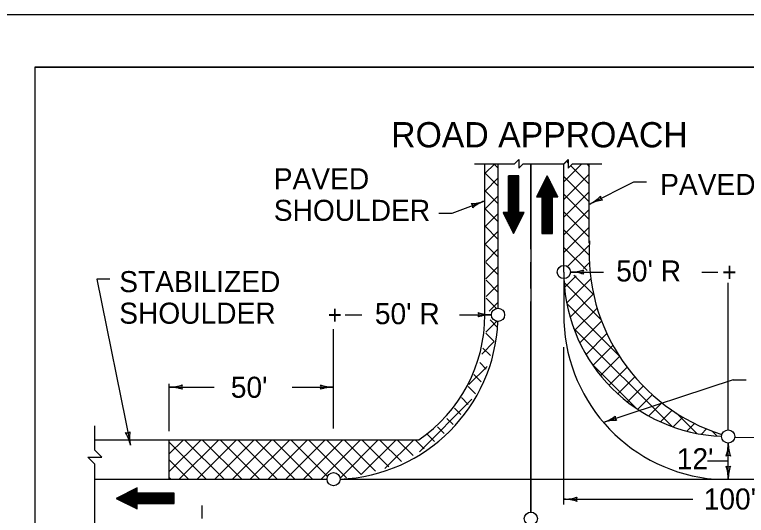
# Model space of a CAD drawing. Extents: x 997.6 to 1037.5, y 998.9 to 1023.
# Drawn here: x 1006.81 to 1013.76, y 1017.24 to 1022 of the extents above; entities that cross this region are included whole.
import ezdxf

# ---------------------------------------------------------------- set-up
doc = ezdxf.new("R2010")
doc.units = 0
for name, color, linetype in [('Level 1', 7, 'Continuous'), ('Level 10', 7, 'Continuous'), ('Level 11', 7, 'Continuous'), ('Level 14', 7, 'Continuous')]:
    doc.layers.add(name, color=color, linetype=linetype)

msp = doc.modelspace()

# ---------------------------------------------------------------- linework, layer by layer
at = {"layer": 'Level 1'}
for p, q in [((1011.1797, 1020.5815), (1011.4949, 1020.5815)), ((1011.2767, 1019.1474), (1011.2767, 1020.5815)), ((1011.2775, 1020.489), (1011.37, 1020.5815)), ((1011.3605, 1020.5815), (1011.4016, 1020.5404)), ((1011.4017, 1019.2099), (1011.4017, 1020.5815)), ((1011.7142, 1020.5815), (1011.7142, 1017.2724)), ((1012.0267, 1020.5794), (1012.0692, 1020.6219)), ((1012.0267, 1019.5537), (1012.0267, 1020.5815)), ((1012.0269, 1020.4112), (1012.1973, 1020.5816)), ((1012.0515, 1020.606), (1012.0692, 1020.5884)), ((1012.1734, 1020.5815), (1012.3881, 1020.5815)), ((1012.2445, 1020.5816), (1012.2685, 1020.5576)), ((1012.2685, 1019.8289), (1012.2685, 1020.5815)), ((1012.0935, 1020.5642), (1012.2685, 1020.3892)), ((1011.2775, 1020.4959), (1011.4015, 1020.372)), ((1011.2792, 1020.3223), (1011.4015, 1020.4446)), ((1012.0268, 1020.4623), (1012.2209, 1020.2683)), ((1012.0524, 1020.2683), (1012.2685, 1020.4844)), ((1012.6879, 1020.4086), (1012.2727, 1020.1998)), ((1012.8129, 1020.4086), (1012.6879, 1020.4086)), ((1011.2792, 1020.3259), (1011.4014, 1020.2037)), ((1012.2209, 1020.2683), (1012.2685, 1020.3159)), ((1010.9645, 1020.1134), (1011.2716, 1020.2285)), ((1011.2809, 1020.1555), (1011.4014, 1020.276)), ((1012.027, 1020.2937), (1012.0525, 1020.2683)), ((1012.027, 1020.243), (1012.0523, 1020.2683)), ((1012.0272, 1020.0747), (1012.2208, 1020.2683)), ((1012.0524, 1020.2683), (1012.2685, 1020.0522)), ((1012.2208, 1020.2683), (1012.2685, 1020.2206)), ((1010.8395, 1020.1134), (1010.9645, 1020.1134)), ((1011.2809, 1020.1558), (1011.4012, 1020.0354)), ((1011.2825, 1019.9886), (1011.4013, 1020.1074)), ((1012.0272, 1020.1249), (1012.2685, 1019.8837)), ((1012.0275, 1019.9065), (1012.2685, 1020.1475)), ((1011.2825, 1019.9855), (1011.401, 1019.867)), ((1012.0274, 1019.9563), (1012.2661, 1019.7175)), ((1012.0276, 1019.7382), (1012.2685, 1019.979)), ((1011.2841, 1019.8219), (1011.4011, 1019.9389)), ((1011.2842, 1019.8154), (1011.401, 1019.6987)), ((1011.2858, 1019.6551), (1011.401, 1019.7703)), ((1012.0275, 1019.7877), (1012.2477, 1019.5676)), ((1012.0626, 1019.6048), (1012.2679, 1019.81)), ((1011.2859, 1019.6454), (1011.4008, 1019.5304)), ((1012.213, 1019.5868), (1012.2685, 1019.6422)), ((1011.2874, 1019.4883), (1011.4009, 1019.6018)), ((1012.0892, 1019.5537), (1012.4035, 1019.5537)), ((1013.3372, 1019.5537), (1013.4893, 1019.5537)), ((1007.7139, 1019.4868), (1007.5889, 1019.4868)), ((1007.5889, 1019.4868), (1007.9083, 1017.9095)), ((1011.2875, 1019.4752), (1011.4006, 1019.3621)), ((1012.0336, 1019.4073), (1012.143, 1019.5167)), ((1012.0546, 1019.2599), (1012.283, 1019.4882)), ((1012.1235, 1019.5234), (1012.3106, 1019.3362)), ((1011.289, 1019.3215), (1011.4007, 1019.4332)), ((1012.03, 1019.4535), (1012.3798, 1019.1036)), ((1013.5892, 1018.0537), (1013.5892, 1019.4516)), ((1012.087, 1019.1238), (1012.3086, 1019.3454)), ((1011.2892, 1019.3051), (1011.3863, 1019.208)), ((1011.3166, 1019.1806), (1011.4005, 1019.2645)), ((1012.0557, 1019.2542), (1012.5534, 1018.7565)), ((1012.1291, 1018.9975), (1012.3434, 1019.2118)), ((1009.9489, 1019.1474), (1010.108, 1019.1474)), ((1011.0348, 1019.1474), (1011.3392, 1019.1474)), ((1011.2901, 1019.1474), (1011.3392, 1019.1474)), ((1011.2855, 1018.981), (1011.3904, 1019.0859)), ((1011.3258, 1019.1002), (1011.3918, 1019.0341)), ((1012.1797, 1018.8796), (1012.3864, 1019.0863)), ((1009.8392, 1018.0663), (1009.8392, 1019.012)), ((1012.1203, 1019.0211), (1013.0566, 1018.0848)), ((1011.2852, 1018.9722), (1011.365, 1018.8924)), ((1012.2379, 1018.7694), (1012.4366, 1018.9681)), ((1011.247, 1018.7741), (1011.3649, 1018.892)), ((1012.0267, 1017.344), (1012.0267, 1018.8383)), ((1012.3032, 1018.6662), (1012.4936, 1018.8566)), ((1011.2585, 1018.8304), (1011.3292, 1018.7598)), ((1012.3753, 1018.5699), (1012.5567, 1018.7513)), ((1011.1256, 1018.4844), (1011.2977, 1018.6564)), ((1011.2275, 1018.693), (1011.2891, 1018.6314)), ((1012.2956, 1018.6773), (1012.7129, 1018.2601)), ((1012.4565, 1018.4775), (1012.628, 1018.6491)), ((1011.1722, 1018.5799), (1011.243, 1018.5091)), ((1008.2767, 1018.0415), (1008.2767, 1018.4924)), ((1012.5391, 1018.3967), (1012.7007, 1018.5583)), ((1013.6355, 1018.5298), (1013.7605, 1018.5298)), ((1008.2767, 1018.4599), (1008.7053, 1018.4599)), ((1009.4444, 1018.4599), (1009.8392, 1018.4599)), ((1011.117, 1018.4666), (1011.1868, 1018.3969)), ((1012.6306, 1018.3198), (1012.7811, 1018.4703)), ((1011.054, 1018.3612), (1011.1189, 1018.2963)), ((1012.7287, 1018.2495), (1012.8671, 1018.3879)), ((1010.6545, 1017.8448), (1011.1542, 1018.3444)), ((1012.8337, 1018.186), (1012.9586, 1018.3109)), ((1010.9878, 1018.2589), (1011.0476, 1018.1991)), ((1012.9459, 1018.1298), (1013.0558, 1018.2397)), ((1010.9156, 1018.1627), (1010.9742, 1018.1041)), ((1013.066, 1018.0814), (1013.1589, 1018.1743)), ((1013.0984, 1018.2115), (1013.2897, 1018.0202)), ((1010.8262, 1018.0836), (1010.8893, 1018.0205)), ((1013.1948, 1018.0418), (1013.268, 1018.115)), ((1010.7271, 1018.0143), (1010.7975, 1017.9439)), ((1013.3337, 1018.0122), (1013.3837, 1018.0623)), ((1013.4373, 1018.041), (1013.4835, 1017.9948)), ((1007.5707, 1017.9599), (1010.6493, 1017.9599)), ((1008.2767, 1017.5849), (1008.2767, 1017.9599)), ((1008.2767, 1017.8252), (1008.4115, 1017.9599)), ((1008.2767, 1017.6568), (1008.5799, 1017.9599)), ((1008.2767, 1017.938), (1008.6295, 1017.5852)), ((1008.3734, 1017.5849), (1008.7483, 1017.9599)), ((1008.4233, 1017.9599), (1008.7979, 1017.5853)), ((1008.542, 1017.5851), (1008.9168, 1017.9599)), ((1008.5917, 1017.9599), (1008.9661, 1017.5854)), ((1008.7105, 1017.5853), (1009.0852, 1017.9599)), ((1008.7601, 1017.9599), (1009.1345, 1017.5855)), ((1008.879, 1017.5854), (1009.2536, 1017.9599)), ((1008.9286, 1017.9599), (1009.3028, 1017.5857)), ((1009.0477, 1017.5855), (1009.4221, 1017.9599)), ((1009.097, 1017.9599), (1009.471, 1017.5859)), ((1009.2163, 1017.5856), (1009.5905, 1017.9599)), ((1009.2655, 1017.9599), (1009.6394, 1017.5859)), ((1009.3849, 1017.5858), (1009.759, 1017.9599)), ((1009.434, 1017.9599), (1009.7825, 1017.6113)), ((1009.5534, 1017.5859), (1009.9275, 1017.9599)), ((1009.6024, 1017.9599), (1009.963, 1017.5992)), ((1009.722, 1017.586), (1010.0959, 1017.9599)), ((1009.7709, 1017.9599), (1010.102, 1017.6288)), ((1009.9007, 1017.5963), (1010.2644, 1017.9599)), ((1009.9393, 1017.9599), (1010.2381, 1017.661)), ((1010.1015, 1017.6287), (1010.4328, 1017.9599)), ((1010.1077, 1017.9599), (1010.3654, 1017.7022)), ((1010.2762, 1017.9599), (1010.483, 1017.7531)), ((1010.327, 1017.6856), (1010.6012, 1017.9599)), ((1010.4446, 1017.9599), (1010.5942, 1017.8103)), ((1010.613, 1017.9599), (1010.7005, 1017.8724)), ((1013.6512, 1017.9831), (1015.1547, 1017.9656)), ((1013.5892, 1017.5849), (1013.5892, 1017.9287)), ((1008.2767, 1017.7696), (1008.4612, 1017.585)), ((1013.5892, 1017.7569), (1013.3916, 1017.7569)), ((1008.2767, 1017.6011), (1008.2928, 1017.5849)), ((1007.5707, 1017.5849), (1009.7767, 1017.5849)), ((1009.9017, 1017.5849), (1015.1517, 1017.5849)), ((1008.5892, 1017.2099), (1008.5892, 1017.3349))]:
    msp.add_line(p, q, dxfattribs=at)
for points in [[(1011.4949, 1020.5815), (1011.5574, 1020.5815), (1011.599, 1020.6232), (1011.599, 1020.5399), (1011.6407, 1020.5815), (1011.7032, 1020.5815)], [(1011.7032, 1020.5815), (1012.0275, 1020.5815), (1012.0692, 1020.6232), (1012.0692, 1020.5399), (1012.1109, 1020.5815), (1012.1734, 1020.5815)], [(1011.7142, 1019.7724), (1011.7142, 1020.5815)], [(1012.0267, 1020.5816), (1012.0275, 1020.5816), (1012.0692, 1020.6233)], [(1011.5022, 1020.0149), (1011.5022, 1020.4694)], [(1011.5072, 1020.005), (1011.5072, 1020.4694)], [(1011.5122, 1019.995), (1011.5122, 1020.4694)], [(1011.5172, 1019.9851), (1011.5172, 1020.4694)], [(1011.5222, 1019.9751), (1011.5222, 1020.4694)], [(1011.5272, 1019.9652), (1011.5272, 1020.4694)], [(1011.5322, 1019.9552), (1011.5322, 1020.4694)], [(1011.5372, 1019.9452), (1011.5372, 1020.4694)], [(1011.5422, 1019.9353), (1011.5422, 1020.4694)], [(1011.5472, 1019.9253), (1011.5472, 1020.4694)], [(1011.5522, 1019.9236), (1011.5522, 1020.4694)], [(1011.5572, 1019.9336), (1011.5572, 1020.4694)], [(1011.5572, 1019.9336), (1011.5572, 1020.4694)], [(1011.5622, 1019.9437), (1011.5622, 1020.4694)], [(1011.5672, 1019.9537), (1011.5672, 1020.4694)], [(1011.5722, 1019.9637), (1011.5722, 1020.4694)], [(1011.5772, 1019.9738), (1011.5772, 1020.4694)], [(1011.5822, 1019.9838), (1011.5822, 1020.4694)], [(1011.5872, 1019.9939), (1011.5872, 1020.4694)], [(1011.5922, 1020.0039), (1011.5922, 1020.4694)], [(1011.5972, 1020.0139), (1011.5972, 1020.4694)], [(1011.5997, 1020.0189), (1011.5997, 1020.4694)], [(1011.8565, 1020.4443), (1011.8565, 1019.9185)], [(1011.8615, 1020.4544), (1011.8615, 1019.9185)], [(1011.8615, 1020.4544), (1011.8615, 1019.9185)], [(1011.8665, 1020.4644), (1011.8665, 1019.9185)], [(1011.8715, 1020.4627), (1011.8715, 1019.9185)], [(1011.8765, 1020.4527), (1011.8765, 1019.9185)], [(1011.8815, 1020.4428), (1011.8815, 1019.9185)], [(1011.819, 1020.369), (1011.819, 1019.9185)], [(1011.8215, 1020.374), (1011.8215, 1019.9185)], [(1011.8265, 1020.3841), (1011.8265, 1019.9185)], [(1011.8315, 1020.3941), (1011.8315, 1019.9185)], [(1011.8365, 1020.4042), (1011.8365, 1019.9185)], [(1011.8415, 1020.4142), (1011.8415, 1019.9185)], [(1011.8465, 1020.4243), (1011.8465, 1019.9185)], [(1011.8515, 1020.4343), (1011.8515, 1019.9185)], [(1011.8865, 1020.4328), (1011.8865, 1019.9185)], [(1011.8915, 1020.4228), (1011.8915, 1019.9185)], [(1011.8965, 1020.4129), (1011.8965, 1019.9185)], [(1011.9015, 1020.4029), (1011.9015, 1019.9185)], [(1011.9065, 1020.3929), (1011.9065, 1019.9185)], [(1011.9115, 1020.3829), (1011.9115, 1019.9185)], [(1011.9165, 1020.373), (1011.9165, 1019.9185)], [(1011.784, 1020.2988), (1011.784, 1020.2685)], [(1011.789, 1020.3088), (1011.789, 1020.2685)], [(1011.794, 1020.3189), (1011.794, 1020.2685)], [(1011.799, 1020.3289), (1011.799, 1020.2685)], [(1011.804, 1020.3389), (1011.804, 1020.2685)], [(1011.809, 1020.3489), (1011.809, 1020.2685)], [(1011.814, 1020.359), (1011.814, 1020.2685)], [(1011.9215, 1020.363), (1011.9215, 1020.2685)], [(1011.9265, 1020.3531), (1011.9265, 1020.2685)], [(1011.9265, 1020.3531), (1011.9265, 1020.2685)], [(1011.9315, 1020.3431), (1011.9315, 1020.2685)], [(1011.9365, 1020.3331), (1011.9365, 1020.2685)], [(1011.9415, 1020.3232), (1011.9415, 1020.2685)], [(1011.9465, 1020.3132), (1011.9465, 1020.2685)], [(1011.9515, 1020.3033), (1011.9515, 1020.2685)], [(1011.769, 1020.2687), (1011.769, 1020.2685)], [(1011.774, 1020.2787), (1011.774, 1020.2685)], [(1011.779, 1020.2887), (1011.779, 1020.2685)], [(1011.9565, 1020.2933), (1011.9565, 1020.2685)], [(1011.9615, 1020.2834), (1011.9615, 1020.2685)], [(1011.9665, 1020.2734), (1011.9665, 1020.2685)], [(1011.4522, 1020.1146), (1011.4522, 1020.1194)], [(1011.4572, 1020.1046), (1011.4572, 1020.1194)], [(1011.4622, 1020.0947), (1011.4622, 1020.1194)], [(1011.4672, 1020.0847), (1011.4672, 1020.1194)], [(1011.4722, 1020.0748), (1011.4722, 1020.1194)], [(1011.4772, 1020.0648), (1011.4772, 1020.1194)], [(1011.4822, 1020.0549), (1011.4822, 1020.1194)], [(1011.4872, 1020.0449), (1011.4872, 1020.1194)], [(1011.4922, 1020.0349), (1011.4922, 1020.1194)], [(1011.4922, 1020.0349), (1011.4922, 1020.1194)], [(1011.4972, 1020.0249), (1011.4972, 1020.1194)], [(1011.6047, 1020.0289), (1011.6047, 1020.1194)], [(1011.6097, 1020.039), (1011.6097, 1020.1194)], [(1011.6147, 1020.049), (1011.6147, 1020.1194)], [(1011.6197, 1020.0591), (1011.6197, 1020.1194)], [(1011.6247, 1020.0691), (1011.6247, 1020.1194)], [(1011.6297, 1020.0792), (1011.6297, 1020.1194)], [(1011.6347, 1020.0892), (1011.6347, 1020.1194)], [(1011.6397, 1020.0993), (1011.6397, 1020.1194)], [(1011.6447, 1020.1093), (1011.6447, 1020.1194)], [(1011.6497, 1020.1193), (1011.6497, 1020.1194)], [(1011.7142, 1019.3974), (1011.7142, 1019.6474)], [(1011.7142, 1017.2724), (1011.7142, 1019.2724)], [(1007.5707, 1017.6266), (1007.5707, 1017.7266), (1007.504, 1017.7933), (1007.6374, 1017.7933), (1007.5707, 1017.8599), (1007.5707, 1018.0911)], [(1007.5707, 1016.2692), (1007.5707, 1016.5599), (1007.504, 1016.6266), (1007.6374, 1016.6266), (1007.5707, 1016.6933), (1007.5707, 1017.6266)], [(1007.8684, 1017.4501), (1008.3229, 1017.4501)], [(1007.8784, 1017.4551), (1007.9729, 1017.4551)], [(1007.8883, 1017.4601), (1007.9729, 1017.4601)], [(1007.8883, 1017.4601), (1007.9729, 1017.4601)], [(1007.8983, 1017.4651), (1007.9729, 1017.4651)], [(1007.9083, 1017.4701), (1007.9729, 1017.4701)], [(1007.9182, 1017.4751), (1007.9729, 1017.4751)], [(1007.9282, 1017.4801), (1007.9729, 1017.4801)], [(1007.9381, 1017.4851), (1007.9729, 1017.4851)], [(1007.9481, 1017.4901), (1007.9729, 1017.4901)], [(1007.958, 1017.4951), (1007.9729, 1017.4951)], [(1007.968, 1017.5001), (1007.9729, 1017.5001)], [(1007.777, 1017.4001), (1008.3229, 1017.4001)], [(1007.7787, 1017.4051), (1008.3229, 1017.4051)], [(1007.787, 1017.3951), (1008.3229, 1017.3951)], [(1007.787, 1017.3951), (1008.3229, 1017.3951)], [(1007.7887, 1017.4101), (1008.3229, 1017.4101)], [(1007.7971, 1017.3901), (1008.3229, 1017.3901)], [(1007.7986, 1017.4151), (1008.3229, 1017.4151)], [(1007.8071, 1017.3851), (1008.3229, 1017.3851)], [(1007.8086, 1017.4201), (1008.3229, 1017.4201)], [(1007.8171, 1017.3801), (1008.3229, 1017.3801)], [(1007.8186, 1017.4251), (1008.3229, 1017.4251)], [(1007.8285, 1017.4301), (1008.3229, 1017.4301)], [(1007.8385, 1017.4351), (1008.3229, 1017.4351)], [(1007.8485, 1017.4401), (1008.3229, 1017.4401)], [(1007.8585, 1017.4451), (1008.3229, 1017.4451)], [(1007.8272, 1017.3751), (1008.3229, 1017.3751)], [(1007.8372, 1017.3701), (1008.3229, 1017.3701)], [(1007.8473, 1017.3651), (1008.3229, 1017.3651)], [(1007.8573, 1017.3601), (1008.3229, 1017.3601)], [(1007.8674, 1017.3551), (1008.3229, 1017.3551)], [(1007.8724, 1017.3526), (1008.3229, 1017.3526)], [(1007.8824, 1017.3476), (1007.9729, 1017.3476)], [(1007.8925, 1017.3426), (1007.9729, 1017.3426)], [(1007.9025, 1017.3376), (1007.9729, 1017.3376)], [(1007.9125, 1017.3326), (1007.9729, 1017.3326)], [(1007.9225, 1017.3276), (1007.9729, 1017.3276)], [(1007.9326, 1017.3226), (1007.9729, 1017.3226)], [(1007.9426, 1017.3176), (1007.9729, 1017.3176)], [(1007.9527, 1017.3126), (1007.9729, 1017.3126)], [(1007.9627, 1017.3076), (1007.9729, 1017.3076)], [(1007.9727, 1017.3026), (1007.9729, 1017.3026)]]:
    msp.add_lwpolyline(points, dxfattribs=at)
for points in [[(1011.5501, 1019.9194), (1011.6498, 1020.1194), (1011.5998, 1020.1194), (1011.5998, 1020.4694), (1011.4997, 1020.4694), (1011.4997, 1020.1194), (1011.4497, 1020.1194)], [(1011.8685, 1020.4685), (1011.7689, 1020.2685), (1011.8189, 1020.2685), (1011.8189, 1019.9185), (1011.919, 1019.9185), (1011.919, 1020.2685), (1011.969, 1020.2685)], [(1007.7729, 1017.4022), (1007.9729, 1017.3025), (1007.9729, 1017.3525), (1008.3229, 1017.3525), (1008.3229, 1017.4526), (1007.9729, 1017.4526), (1007.9729, 1017.5026)]]:
    msp.add_lwpolyline(points, close=True, dxfattribs=at)
for centre in [(1012.0267, 1019.5537), (1011.4017, 1019.1474), (1013.5892, 1017.9912), (1009.8392, 1017.5849), (1011.7142, 1017.2099)]:
    msp.add_circle(centre, 0.0625, dxfattribs=at)
for centre, radius, start, end in [((1011.1345, 1020.5943), 0.3906, 271.90491, 290.55164), ((1011.4088, 1019.8628), 0.3906, 110.55775, 129.22653), ((1011.4088, 1019.8628), 0.3906, 110.54553, 110.55775), ((1012.0972, 1020.5487), 0.3906, 296.70289, 315.37168), ((1012.4482, 1019.8508), 0.3906, 98.05005, 116.69678), ((1012.4054, 1020.2665), 0.0312, 165.47749, 247.59418), ((1011.1325, 1020.1764), 0.0312, 339.33235, 61.44904), ((1012.0972, 1020.5487), 0.3906, 296.69067, 296.70289), ((1014.0773, 1019.7355), 1.8113, 176.35512, 252.389), ((1012.0892, 1019.9443), 0.3906, 269.98778, 270), ((1012.0892, 1019.9443), 0.3906, 270, 288.66878), ((1012.0892, 1019.1631), 0.3906, 71.34716, 89.99389), ((1012.2378, 1019.5536), 0.0312, 138.7746, 220.89129), ((1013.5892, 1019.5537), 1.5625, 182.29248, 267.70659), ((1009.8392, 1019.1474), 1.4375, 304.29879, 0), ((1011.1907, 1019.1475), 0.0312, 318.7746, 40.89129), ((1011.3392, 1018.7568), 0.3906, 90, 108.66878), ((1011.3392, 1019.5381), 0.3906, 251.34716, 269.99389), ((1011.3392, 1018.7568), 0.3906, 89.98778, 90), ((1011.3392, 1018.7568), 0.3906, 89.98778, 90), ((1009.8392, 1019.1474), 1.5625, 272.29101, 357.70808), ((1013.5892, 1019.1424), 1.5625, 182.29248, 265.39807), ((1008.2767, 1018.8506), 0.3906, 269.98778, 270), ((1008.2767, 1018.8506), 0.3906, 270, 288.66878), ((1008.2767, 1018.0693), 0.3906, 71.34716, 89.99389), ((1008.4253, 1018.4599), 0.0312, 138.7746, 220.89129), ((1009.6907, 1018.46), 0.0312, 318.7746, 40.89129), ((1009.8392, 1018.0693), 0.3906, 90, 108.66878), ((1009.8392, 1018.8506), 0.3906, 251.34716, 269.99389), ((1009.8392, 1018.0693), 0.3906, 89.98778, 90), ((1007.8789, 1018.0551), 0.0312, 240.22301, 322.33971), ((1007.5254, 1017.832), 0.3906, 11.44842, 30.1172), ((1008.2911, 1017.9871), 0.3906, 172.79558, 191.44231), ((1007.5254, 1017.832), 0.3906, 11.43619, 11.44842), ((1013.1986, 1017.9287), 0.3906, 341.34716, 359.99389), ((1013.9798, 1017.9287), 0.3906, 179.98778, 180), ((1013.9798, 1017.9287), 0.3906, 180, 198.66878), ((1013.5892, 1017.7801), 0.0312, 48.7746, 130.89129), ((1013.5893, 1017.7335), 0.0312, 228.7746, 310.89129), ((1013.1986, 1017.5849), 0.3906, 0, 18.66878), ((1013.9798, 1017.5849), 0.3906, 161.34716, 179.99389), ((1013.1986, 1017.5849), 0.3906, 359.98778, 0), ((1012.0267, 1017.7847), 0.3906, 269.98778, 270), ((1012.0267, 1017.7847), 0.3906, 270, 288.66878), ((1012.0267, 1017.0034), 0.3906, 71.34716, 89.99389), ((1012.1753, 1017.394), 0.0312, 138.7746, 220.89129)]:
    msp.add_arc(centre, radius, start, end, dxfattribs=at)
at = {"layer": 'Level 10'}
for q in [(1035.5, 1021.5), (1007, 1000.5)]:
    msp.add_line((1007, 1021.5), q, dxfattribs=at)
at = {"layer": 'Level 11'}
for p, q in [((1012.0267, 1019.5537), (1012.028, 1019.0799)), ((1013.6355, 1018.5298), (1012.4037, 1018.1246)), ((1012.0267, 1017.394), (1013.2524, 1017.394))]:
    msp.add_line(p, q, dxfattribs=at)
msp.add_lwpolyline([(1007, 1000.5), (1035.5, 1000.5), (1035.5, 1021.5), (1007, 1021.5)], close=True, dxfattribs=at)
for centre, radius, start, end in [((1012.2816, 1018.496), 0.3909, 288.20775, 306.87654), ((1012.5259, 1017.7532), 0.3909, 89.55491, 108.20164), ((1012.5449, 1018.171), 0.0313, 156.98235, 239.09905), ((1012.2816, 1018.496), 0.3909, 288.19553, 288.20775)]:
    msp.add_arc(centre, radius, start, end, dxfattribs=at)
at = {"layer": 'Level 14'}
msp.add_line((1000, 1022), (1036, 1022), dxfattribs=at)

# ---------------------------------------------------------------- texts
at = {"layer": 'Level 1'}
for s, height, p in [('ROAD APPROACH', 0.24, (1010.3865, 1020.7386)), ('PAVED', 0.2, (1009.2709, 1020.3403)), ('PAVED SHOULDER', 0.2, (1012.9425, 1020.2861)), ('SHOULDER', 0.2, (1009.2709, 1020.0403)), ("50' R", 0.2, (1012.5249, 1019.4639)), ('+', 0.175, (1013.5327, 1019.4662)), ('STABILIZED', 0.2, (1007.8024, 1019.3626)), ('SHOULDER', 0.2, (1007.8024, 1019.0626)), ("50' R", 0.2, (1010.2314, 1019.0581)), ('+', 0.175, (1009.7827, 1019.0599)), ("50'", 0.2, (1008.8624, 1018.3587)), ("12'", 0.2, (1013.1002, 1017.6794)), ("100'", 0.2, (1013.3561, 1017.2966))]:
    msp.add_text(s, height=height, dxfattribs=at).set_placement(p)

doc.saveas('drawing.dxf')
